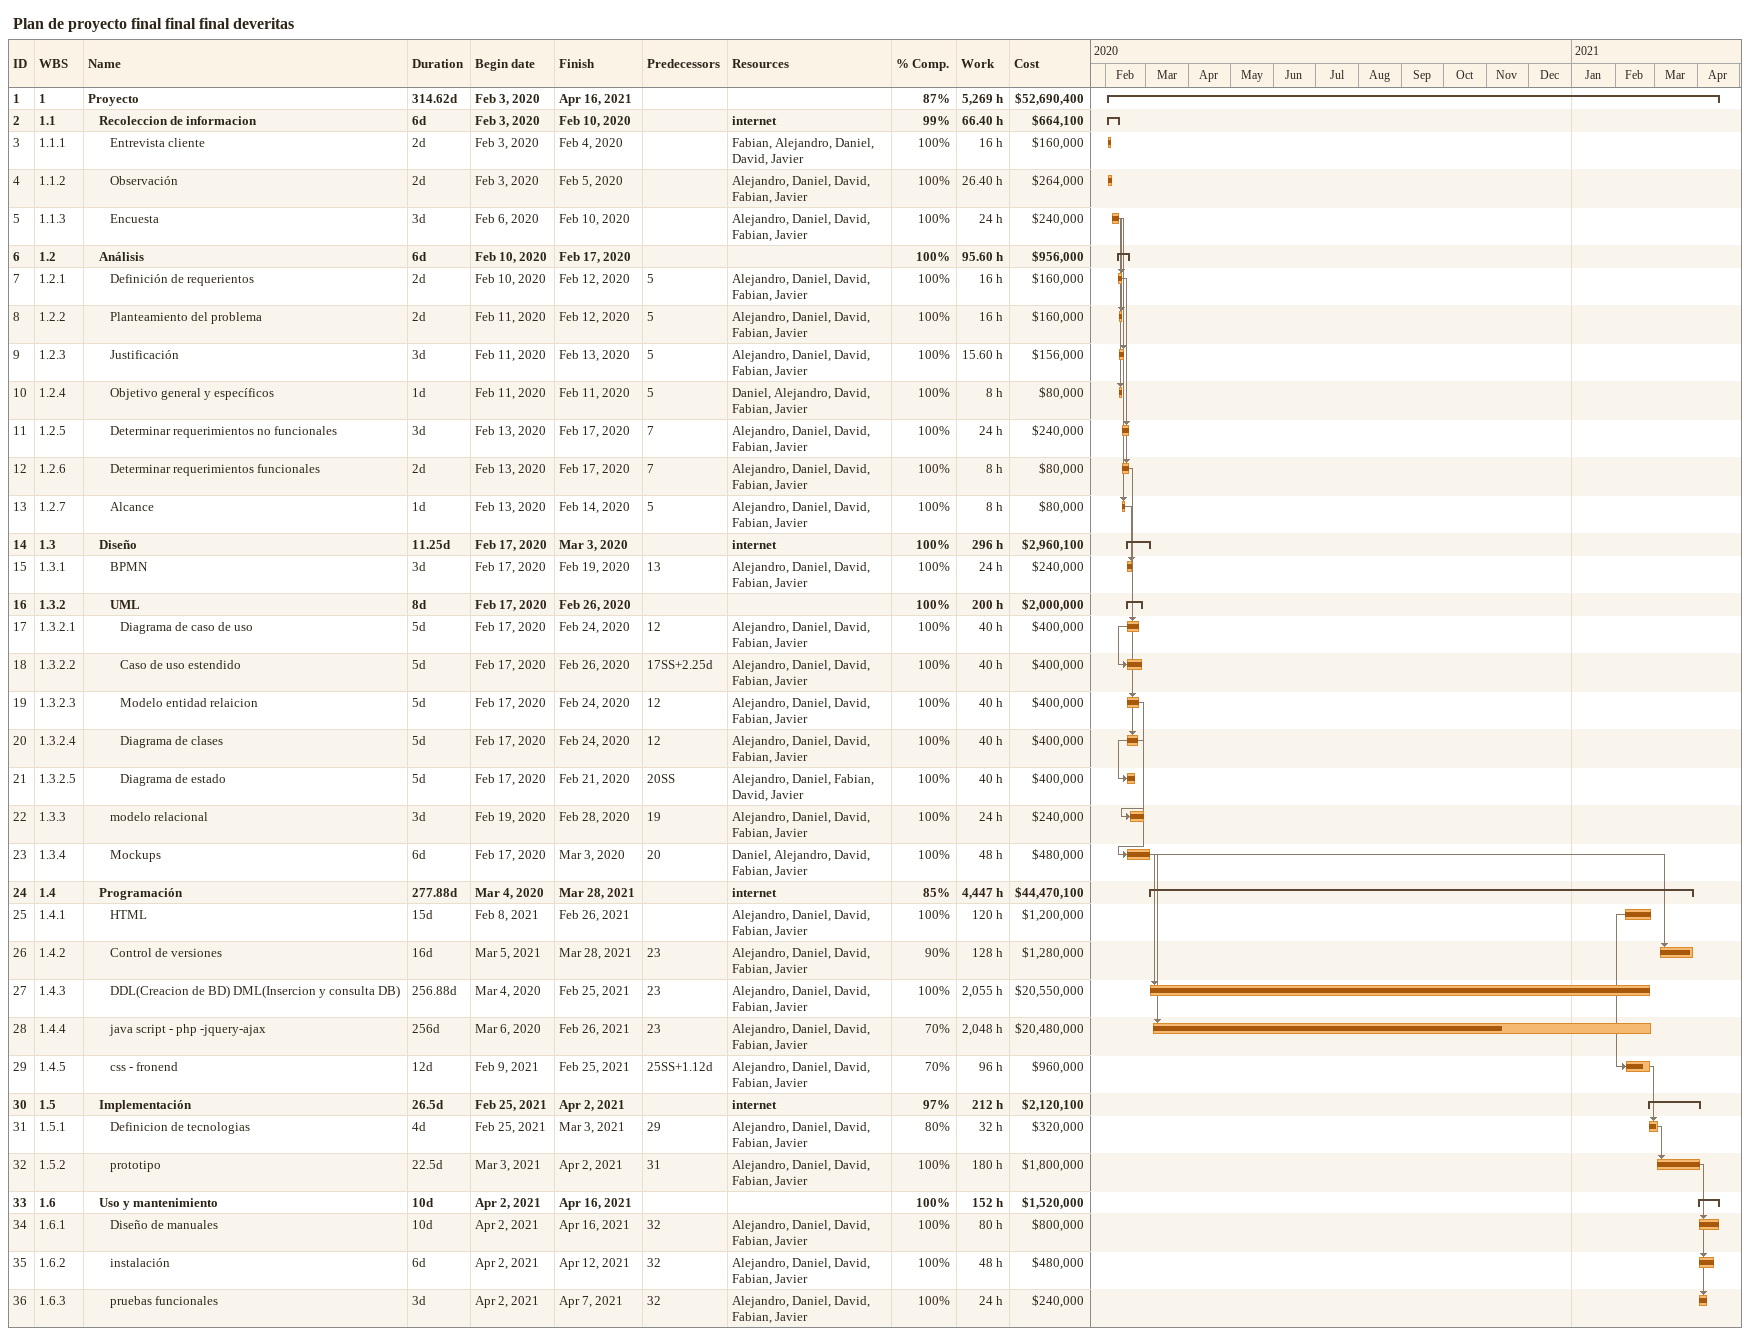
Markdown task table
Plan de proyecto final final final deveritas

| ID | WBS | Task | Duration | Start | Finish | Predecessors | Resources | % complete | Work (h) | Cost ($) |
|---|---|---|---|---|---|---|---|---|---|---|
| 1 | 1 | **Proyecto** | 314.62d | 2020-02-03 | 2021-04-16 |  |  | 87 | 5269 | 52690400 |
| 2 | 1.1 | **Recoleccion de informacion** | 6d | 2020-02-03 | 2020-02-10 |  | internet | 99 | 66.40 | 664100 |
| 3 | 1.1.1 | Entrevista cliente | 2d | 2020-02-03 | 2020-02-04 |  | Fabian, Alejandro, Daniel, David, Javier | 100 | 16 | 160000 |
| 4 | 1.1.2 | Observación | 2d | 2020-02-03 | 2020-02-05 |  | Alejandro, Daniel, David, Fabian, Javier | 100 | 26.40 | 264000 |
| 5 | 1.1.3 | Encuesta | 3d | 2020-02-06 | 2020-02-10 |  | Alejandro, Daniel, David, Fabian, Javier | 100 | 24 | 240000 |
| 6 | 1.2 | **Análisis** | 6d | 2020-02-10 | 2020-02-17 |  |  | 100 | 95.60 | 956000 |
| 7 | 1.2.1 | Definición de requerientos | 2d | 2020-02-10 | 2020-02-12 | 5 | Alejandro, Daniel, David, Fabian, Javier | 100 | 16 | 160000 |
| 8 | 1.2.2 | Planteamiento del problema | 2d | 2020-02-11 | 2020-02-12 | 5 | Alejandro, Daniel, David, Fabian, Javier | 100 | 16 | 160000 |
| 9 | 1.2.3 | Justificación | 3d | 2020-02-11 | 2020-02-13 | 5 | Alejandro, Daniel, David, Fabian, Javier | 100 | 15.60 | 156000 |
| 10 | 1.2.4 | Objetivo general y específicos | 1d | 2020-02-11 | 2020-02-11 | 5 | Daniel, Alejandro, David, Fabian, Javier | 100 | 8 | 80000 |
| 11 | 1.2.5 | Determinar requerimientos no funcionales | 3d | 2020-02-13 | 2020-02-17 | 7 | Alejandro, Daniel, David, Fabian, Javier | 100 | 24 | 240000 |
| 12 | 1.2.6 | Determinar requerimientos funcionales | 2d | 2020-02-13 | 2020-02-17 | 7 | Alejandro, Daniel, David, Fabian, Javier | 100 | 8 | 80000 |
| 13 | 1.2.7 | Alcance | 1d | 2020-02-13 | 2020-02-14 | 5 | Alejandro, Daniel, David, Fabian, Javier | 100 | 8 | 80000 |
| 14 | 1.3 | **Diseño** | 11.25d | 2020-02-17 | 2020-03-03 |  | internet | 100 | 296 | 2960100 |
| 15 | 1.3.1 | BPMN | 3d | 2020-02-17 | 2020-02-19 | 13 | Alejandro, Daniel, David, Fabian, Javier | 100 | 24 | 240000 |
| 16 | 1.3.2 | **UML** | 8d | 2020-02-17 | 2020-02-26 |  |  | 100 | 200 | 2000000 |
| 17 | 1.3.2.1 | Diagrama de caso de uso | 5d | 2020-02-17 | 2020-02-24 | 12 | Alejandro, Daniel, David, Fabian, Javier | 100 | 40 | 400000 |
| 18 | 1.3.2.2 | Caso de uso estendido | 5d | 2020-02-17 | 2020-02-26 | 17SS+2.25d | Alejandro, Daniel, David, Fabian, Javier | 100 | 40 | 400000 |
| 19 | 1.3.2.3 | Modelo entidad relaicion | 5d | 2020-02-17 | 2020-02-24 | 12 | Alejandro, Daniel, David, Fabian, Javier | 100 | 40 | 400000 |
| 20 | 1.3.2.4 | Diagrama de clases | 5d | 2020-02-17 | 2020-02-24 | 12 | Alejandro, Daniel, David, Fabian, Javier | 100 | 40 | 400000 |
| 21 | 1.3.2.5 | Diagrama de estado | 5d | 2020-02-17 | 2020-02-21 | 20SS | Alejandro, Daniel, Fabian, David, Javier | 100 | 40 | 400000 |
| 22 | 1.3.3 | modelo relacional | 3d | 2020-02-19 | 2020-02-28 | 19 | Alejandro, Daniel, David, Fabian, Javier | 100 | 24 | 240000 |
| 23 | 1.3.4 | Mockups | 6d | 2020-02-17 | 2020-03-03 | 20 | Daniel, Alejandro, David, Fabian, Javier | 100 | 48 | 480000 |
| 24 | 1.4 | **Programación** | 277.88d | 2020-03-04 | 2021-03-28 |  | internet | 85 | 4447 | 44470100 |
| 25 | 1.4.1 | HTML | 15d | 2021-02-08 | 2021-02-26 |  | Alejandro, Daniel, David, Fabian, Javier | 100 | 120 | 1200000 |
| 26 | 1.4.2 | Control de versiones | 16d | 2021-03-05 | 2021-03-28 | 23 | Alejandro, Daniel, David, Fabian, Javier | 90 | 128 | 1280000 |
| 27 | 1.4.3 | DDL(Creacion de BD) DML(Insercion y consulta DB) | 256.88d | 2020-03-04 | 2021-02-25 | 23 | Alejandro, Daniel, David, Fabian, Javier | 100 | 2055 | 20550000 |
| 28 | 1.4.4 | java script - php -jquery-ajax | 256d | 2020-03-06 | 2021-02-26 | 23 | Alejandro, Daniel, David, Fabian, Javier | 70 | 2048 | 20480000 |
| 29 | 1.4.5 | css - fronend | 12d | 2021-02-09 | 2021-02-25 | 25SS+1.12d | Alejandro, Daniel, David, Fabian, Javier | 70 | 96 | 960000 |
| 30 | 1.5 | **Implementación** | 26.5d | 2021-02-25 | 2021-04-02 |  | internet | 97 | 212 | 2120100 |
| 31 | 1.5.1 | Definicion de tecnologias | 4d | 2021-02-25 | 2021-03-03 | 29 | Alejandro, Daniel, David, Fabian, Javier | 80 | 32 | 320000 |
| 32 | 1.5.2 | prototipo | 22.5d | 2021-03-03 | 2021-04-02 | 31 | Alejandro, Daniel, David, Fabian, Javier | 100 | 180 | 1800000 |
| 33 | 1.6 | **Uso y mantenimiento** | 10d | 2021-04-02 | 2021-04-16 |  |  | 100 | 152 | 1520000 |
| 34 | 1.6.1 | Diseño de manuales | 10d | 2021-04-02 | 2021-04-16 | 32 | Alejandro, Daniel, David, Fabian, Javier | 100 | 80 | 800000 |
| 35 | 1.6.2 | instalación | 6d | 2021-04-02 | 2021-04-12 | 32 | Alejandro, Daniel, David, Fabian, Javier | 100 | 48 | 480000 |
| 36 | 1.6.3 | pruebas funcionales | 3d | 2021-04-02 | 2021-04-07 | 32 | Alejandro, Daniel, David, Fabian, Javier | 100 | 24 | 240000 |
